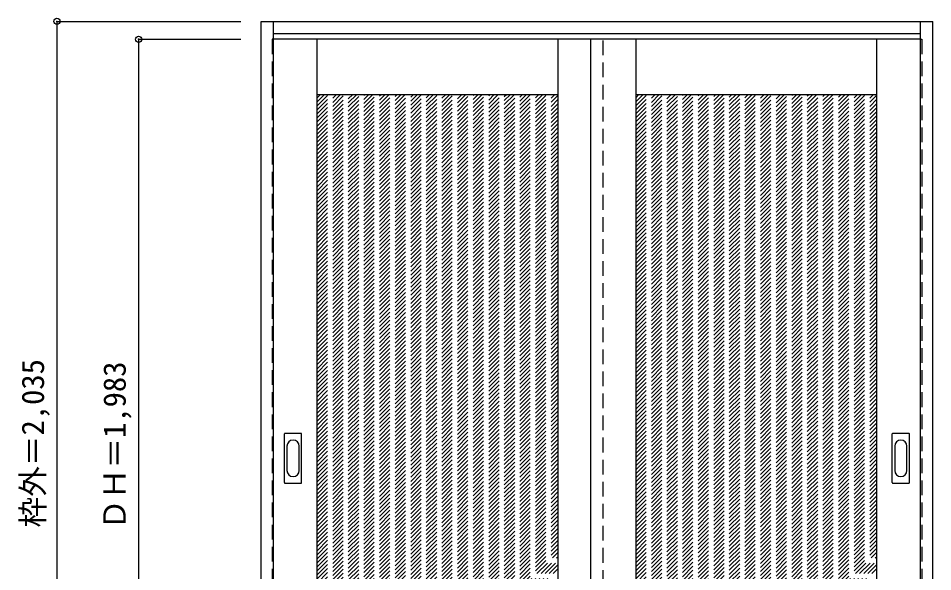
# Model space of a CAD drawing. Units: millimetres, scale not verified. Extents: x -1399 to 847, y -1616 to 1084.
# Drawn here: x -1399 to 840, y -271 to 1084 of the extents above; entities that cross this region are included whole.
import ezdxf
from ezdxf.enums import TextEntityAlignment as Align

# ---------------------------------------------------------------- set-up
doc = ezdxf.new("R2010")
doc.units = ezdxf.units.MM
doc.header["$LTSCALE"] = 30
doc.header["$PDMODE"] = 32
doc.header["$PDSIZE"] = 15
doc.linetypes.add('DASHED1', pattern=[1.8, 1.2, -0.6])
doc.layers.add('0-0', color=4, linetype='DASHED1')
doc.layers.add('0-1_寸法', color=7, linetype='Continuous')
doc.styles.add('ＭＳ ゴシック', font='')
doc.styles.get('ＭＳ ゴシック').set_extended_font_data('MS Gothic')

msp = doc.modelspace()

# ---------------------------------------------------------------- linework, layer by layer
at = {"layer": '0-0', "color": 3, "linetype": 'Continuous'}
for p, q in [((-804.17, -958.96), (-804.17, 1076.54)), ((-804.17, 1076.54), (839.83, 1076.54)), ((-774.17, -958.96), (-774.17, 1076.54)), ((809.83, -949.92), (809.83, 1076.54)), ((839.83, -958.96), (839.83, 1076.54)), ((-774.17, 1046.54), (809.83, 1046.54)), ((809.83, 1032.54), (-774.17, 1032.54)), ((-667.17, -950.46), (-667.17, 1032.54)), ((-77.17, -950.46), (-77.17, 1032.54)), ((2.83, -950.46), (2.83, 1032.54)), ((112.83, 1032.54), (112.83, -950.46)), ((702.83, -950.46), (702.83, 1032.54)), ((-667.17, 897.54), (-77.17, 897.54)), ((112.83, 897.54), (702.83, 897.54)), ((-706.67, 68.04), (-745.67, 68.04)), ((781.33, 68.04), (742.33, 68.04)), ((-747.17, -52.46), (-747.17, 66.54)), ((-705.17, -52.46), (-705.17, 66.54)), ((740.83, -52.46), (740.83, 66.54)), ((782.83, -52.46), (782.83, 66.54)), ((-745.67, -53.96), (-706.67, -53.96)), ((742.33, -53.96), (781.33, -53.96))]:
    msp.add_line(p, q, dxfattribs=at)
at = {"layer": '0-0'}
for p, q in [((-777.17, 1032.54), (-777.17, -950.46)), ((-774.17, 1032.54), (-777.17, 1032.54)), ((32.83, -950.46), (32.83, 1032.54)), ((809.83, 1032.54), (812.83, 1032.54)), ((-667.17, 889.64), (-659.26, 897.54)), ((-667.17, 315.47), (-85.09, 897.54)), ((-667.17, 325.37), (-94.99, 897.54)), ((-667.17, 335.27), (-104.89, 897.54)), ((-667.17, 345.17), (-114.79, 897.54)), ((-667.17, 355.07), (-124.69, 897.54)), ((-667.17, 364.97), (-134.59, 897.54)), ((-667.17, 374.87), (-144.49, 897.54)), ((-667.17, 384.77), (-154.39, 897.54)), ((-667.17, 394.66), (-164.29, 897.54)), ((-667.17, 404.56), (-174.19, 897.54)), ((-667.17, 414.46), (-184.09, 897.54)), ((-667.17, 424.36), (-193.99, 897.54)), ((-667.17, 434.26), (-203.89, 897.54)), ((-667.17, 444.16), (-213.79, 897.54)), ((-667.17, 454.06), (-223.69, 897.54)), ((-667.17, 463.96), (-233.59, 897.54)), ((-667.17, 473.86), (-243.48, 897.54)), ((-667.17, 483.76), (-253.38, 897.54)), ((-667.17, 493.66), (-263.28, 897.54)), ((-667.17, 503.56), (-273.18, 897.54)), ((-667.17, 513.46), (-283.08, 897.54)), ((-667.17, 523.36), (-292.98, 897.54)), ((-667.17, 533.26), (-302.88, 897.54)), ((-667.17, 543.16), (-312.78, 897.54)), ((-667.17, 553.06), (-322.68, 897.54)), ((-667.17, 562.96), (-332.58, 897.54)), ((-667.17, 572.86), (-342.48, 897.54)), ((-667.17, 582.75), (-352.38, 897.54)), ((-667.17, 592.65), (-362.28, 897.54)), ((-667.17, 602.55), (-372.18, 897.54)), ((-667.17, 612.45), (-382.08, 897.54)), ((-667.17, 622.35), (-391.98, 897.54)), ((-667.17, 632.25), (-401.88, 897.54)), ((-667.17, 642.15), (-411.78, 897.54)), ((-667.17, 652.05), (-421.68, 897.54)), ((-667.17, 661.95), (-431.58, 897.54)), ((-667.17, 671.85), (-441.47, 897.54)), ((-667.17, 681.75), (-451.37, 897.54)), ((-667.17, 691.65), (-461.27, 897.54)), ((-667.17, 701.55), (-471.17, 897.54)), ((-667.17, 711.45), (-481.07, 897.54)), ((-667.17, 721.35), (-490.97, 897.54)), ((-667.17, 731.25), (-500.87, 897.54)), ((-667.17, 741.15), (-510.77, 897.54)), ((-667.17, 751.05), (-520.67, 897.54)), ((-667.17, 760.95), (-530.57, 897.54)), ((-667.17, 770.85), (-540.47, 897.54)), ((-667.17, 780.74), (-550.37, 897.54)), ((-667.17, 790.64), (-560.27, 897.54)), ((-667.17, 800.54), (-570.17, 897.54)), ((-667.17, 810.44), (-580.07, 897.54)), ((-667.17, 820.34), (-589.97, 897.54)), ((-667.17, 830.24), (-599.87, 897.54)), ((-667.17, 840.14), (-609.77, 897.54)), ((-667.17, 850.04), (-619.67, 897.54)), ((-667.17, 859.94), (-629.56, 897.54)), ((-667.17, 869.84), (-639.46, 897.54)), ((-667.17, 879.74), (-649.36, 897.54)), ((-667.17, 305.57), (-77.17, 895.57)), ((112.83, 889.64), (120.74, 897.54)), ((112.83, 315.47), (694.91, 897.54)), ((112.83, 325.37), (685.01, 897.54)), ((112.83, 335.27), (675.11, 897.54)), ((112.83, 345.17), (665.21, 897.54)), ((112.83, 355.07), (655.31, 897.54)), ((112.83, 364.97), (645.41, 897.54)), ((112.83, 374.87), (635.51, 897.54)), ((112.83, 384.77), (625.61, 897.54)), ((112.83, 394.66), (615.71, 897.54)), ((112.83, 404.56), (605.81, 897.54)), ((112.83, 414.46), (595.91, 897.54)), ((112.83, 424.36), (586.01, 897.54)), ((112.83, 434.26), (576.11, 897.54)), ((112.83, 444.16), (566.21, 897.54)), ((112.83, 454.06), (556.31, 897.54)), ((112.83, 463.96), (546.41, 897.54)), ((112.83, 473.86), (536.52, 897.54)), ((112.83, 483.76), (526.62, 897.54)), ((112.83, 493.66), (516.72, 897.54)), ((112.83, 503.56), (506.82, 897.54)), ((112.83, 513.46), (496.92, 897.54)), ((112.83, 523.36), (487.02, 897.54)), ((112.83, 533.26), (477.12, 897.54)), ((112.83, 543.16), (467.22, 897.54)), ((112.83, 553.06), (457.32, 897.54)), ((112.83, 562.96), (447.42, 897.54)), ((112.83, 572.86), (437.52, 897.54)), ((112.83, 582.75), (427.62, 897.54)), ((112.83, 592.65), (417.72, 897.54)), ((112.83, 602.55), (407.82, 897.54)), ((112.83, 612.45), (397.92, 897.54)), ((112.83, 622.35), (388.02, 897.54)), ((112.83, 632.25), (378.12, 897.54)), ((112.83, 642.15), (368.22, 897.54)), ((112.83, 652.05), (358.32, 897.54)), ((112.83, 661.95), (348.42, 897.54)), ((112.83, 671.85), (338.53, 897.54)), ((112.83, 681.75), (328.63, 897.54)), ((112.83, 691.65), (318.73, 897.54)), ((112.83, 701.55), (308.83, 897.54)), ((112.83, 711.45), (298.93, 897.54)), ((112.83, 721.35), (289.03, 897.54)), ((112.83, 731.25), (279.13, 897.54)), ((112.83, 741.15), (269.23, 897.54)), ((112.83, 751.05), (259.33, 897.54)), ((112.83, 760.95), (249.43, 897.54)), ((112.83, 770.85), (239.53, 897.54)), ((112.83, 780.74), (229.63, 897.54)), ((112.83, 790.64), (219.73, 897.54)), ((112.83, 800.54), (209.83, 897.54)), ((112.83, 810.44), (199.93, 897.54)), ((112.83, 820.34), (190.03, 897.54)), ((112.83, 830.24), (180.13, 897.54)), ((112.83, 840.14), (170.23, 897.54)), ((112.83, 850.04), (160.33, 897.54)), ((112.83, 859.94), (150.44, 897.54)), ((112.83, 869.84), (140.54, 897.54)), ((112.83, 879.74), (130.64, 897.54)), ((112.83, 305.57), (702.83, 895.57)), ((-667.17, 295.67), (-77.17, 885.67)), ((-667.17, 285.77), (-77.17, 875.77)), ((112.83, 295.67), (702.83, 885.67)), ((112.83, 285.77), (702.83, 875.77)), ((-667.17, 275.87), (-77.17, 865.87)), ((-667.17, 265.97), (-77.17, 855.97)), ((112.83, 275.87), (702.83, 865.87)), ((112.83, 265.97), (702.83, 855.97)), ((-667.17, 256.07), (-77.17, 846.07)), ((-667.17, 246.17), (-77.17, 836.17)), ((112.83, 256.07), (702.83, 846.07)), ((112.83, 246.17), (702.83, 836.17)), ((-667.17, 236.27), (-77.17, 826.27)), ((-667.17, 226.37), (-77.17, 816.37)), ((-667.17, 216.47), (-77.17, 806.47)), ((112.83, 236.27), (702.83, 826.27)), ((112.83, 226.37), (702.83, 816.37)), ((112.83, 216.47), (702.83, 806.47)), ((-667.17, 206.57), (-77.17, 796.57)), ((-667.17, 196.67), (-77.17, 786.67)), ((112.83, 206.57), (702.83, 796.57)), ((112.83, 196.67), (702.83, 786.67)), ((-667.17, 186.78), (-77.17, 776.78)), ((-667.17, 176.88), (-77.17, 766.88)), ((112.83, 186.78), (702.83, 776.78)), ((112.83, 176.88), (702.83, 766.88)), ((-667.17, 166.98), (-77.17, 756.98)), ((-667.17, 157.08), (-77.17, 747.08)), ((112.83, 166.98), (702.83, 756.98)), ((112.83, 157.08), (702.83, 747.08)), ((-667.17, 147.18), (-77.17, 737.18)), ((-667.17, 137.28), (-77.17, 727.28)), ((-667.17, 127.38), (-77.17, 717.38)), ((112.83, 147.18), (702.83, 737.18)), ((112.83, 137.28), (702.83, 727.28)), ((112.83, 127.38), (702.83, 717.38)), ((-667.17, 117.48), (-77.17, 707.48)), ((-667.17, 107.58), (-77.17, 697.58)), ((112.83, 117.48), (702.83, 707.48)), ((112.83, 107.58), (702.83, 697.58)), ((-667.17, 97.68), (-77.17, 687.68)), ((-667.17, 87.78), (-77.17, 677.78)), ((112.83, 97.68), (702.83, 687.68)), ((112.83, 87.78), (702.83, 677.78)), ((-667.17, 77.88), (-77.17, 667.88)), ((-667.17, 67.98), (-77.17, 657.98)), ((112.83, 77.88), (702.83, 667.88)), ((112.83, 67.98), (702.83, 657.98)), ((-667.17, 58.08), (-77.17, 648.08)), ((-667.17, 48.18), (-77.17, 638.18)), ((-667.17, 38.28), (-77.17, 628.28)), ((112.83, 58.08), (702.83, 648.08)), ((112.83, 48.18), (702.83, 638.18)), ((112.83, 38.28), (702.83, 628.28)), ((-667.17, 28.38), (-77.17, 618.38)), ((-667.17, 18.48), (-77.17, 608.48)), ((112.83, 28.38), (702.83, 618.38)), ((112.83, 18.48), (702.83, 608.48)), ((-667.17, 8.58), (-77.17, 598.58)), ((-667.17, -1.32), (-77.17, 588.68)), ((112.83, 8.58), (702.83, 598.58)), ((112.83, -1.32), (702.83, 588.68)), ((-667.17, -11.21), (-77.17, 578.79)), ((-667.17, -21.11), (-77.17, 568.89)), ((112.83, -11.21), (702.83, 578.79)), ((112.83, -21.11), (702.83, 568.89)), ((-667.17, -31.01), (-77.17, 558.99)), ((-667.17, -40.91), (-77.17, 549.09)), ((-667.17, -50.81), (-77.17, 539.19)), ((112.83, -31.01), (702.83, 558.99)), ((112.83, -40.91), (702.83, 549.09)), ((112.83, -50.81), (702.83, 539.19)), ((-667.17, -60.71), (-77.17, 529.29)), ((-667.17, -70.61), (-77.17, 519.39)), ((112.83, -60.71), (702.83, 529.29)), ((112.83, -70.61), (702.83, 519.39)), ((-667.17, -80.51), (-77.17, 509.49)), ((-667.17, -90.41), (-77.17, 499.59)), ((112.83, -80.51), (702.83, 509.49)), ((112.83, -90.41), (702.83, 499.59)), ((-667.17, -100.31), (-77.17, 489.69)), ((-667.17, -110.21), (-77.17, 479.79)), ((112.83, -100.31), (702.83, 489.69)), ((112.83, -110.21), (702.83, 479.79)), ((-667.17, -120.11), (-77.17, 469.89)), ((-667.17, -130.01), (-77.17, 459.99)), ((-667.17, -139.91), (-77.17, 450.09)), ((112.83, -120.11), (702.83, 469.89)), ((112.83, -130.01), (702.83, 459.99)), ((112.83, -139.91), (702.83, 450.09)), ((-667.17, -149.81), (-77.17, 440.19)), ((-667.17, -159.71), (-77.17, 430.29)), ((112.83, -149.81), (702.83, 440.19)), ((112.83, -159.71), (702.83, 430.29)), ((-667.17, -169.61), (-77.17, 420.39)), ((-667.17, -179.51), (-77.17, 410.49)), ((112.83, -169.61), (702.83, 420.39)), ((112.83, -179.51), (702.83, 410.49)), ((-667.17, -189.41), (-77.17, 400.59)), ((-667.17, -199.31), (-77.17, 390.69)), ((-667.17, -209.2), (-77.17, 380.8)), ((112.83, -189.41), (702.83, 400.59)), ((112.83, -199.31), (702.83, 390.69)), ((112.83, -209.2), (702.83, 380.8)), ((-667.17, -219.1), (-77.17, 370.9)), ((-667.17, -229), (-77.17, 361)), ((112.83, -219.1), (702.83, 370.9)), ((112.83, -229), (702.83, 361)), ((-667.17, -238.9), (-77.17, 351.1)), ((-667.17, -248.8), (-77.17, 341.2)), ((112.83, -238.9), (702.83, 351.1)), ((112.83, -248.8), (702.83, 341.2)), ((-667.17, -258.7), (-77.17, 331.3)), ((-667.17, -268.6), (-77.17, 321.4)), ((112.83, -258.7), (702.83, 331.3)), ((112.83, -268.6), (702.83, 321.4)), ((-667.17, -278.5), (-77.17, 311.5)), ((-667.17, -288.4), (-77.17, 301.6)), ((-667.17, -298.3), (-77.17, 291.7)), ((112.83, -278.5), (702.83, 311.5)), ((112.83, -288.4), (702.83, 301.6)), ((112.83, -298.3), (702.83, 291.7)), ((-667.17, -308.2), (-77.17, 281.8)), ((-667.17, -318.1), (-77.17, 271.9)), ((112.83, -308.2), (702.83, 281.8)), ((112.83, -318.1), (702.83, 271.9)), ((-667.17, -328), (-77.17, 262)), ((-667.17, -337.9), (-77.17, 252.1)), ((112.83, -328), (702.83, 262)), ((112.83, -337.9), (702.83, 252.1)), ((-667.17, -347.8), (-77.17, 242.2)), ((-667.17, -357.7), (-77.17, 232.3)), ((112.83, -347.8), (702.83, 242.2)), ((112.83, -357.7), (702.83, 232.3)), ((-667.17, -367.6), (-77.17, 222.4)), ((-667.17, -377.5), (-77.17, 212.5)), ((-667.17, -387.4), (-77.17, 202.6)), ((112.83, -367.6), (702.83, 222.4)), ((112.83, -377.5), (702.83, 212.5)), ((112.83, -387.4), (702.83, 202.6)), ((-667.17, -397.3), (-77.17, 192.7)), ((-667.17, -407.19), (-77.17, 182.81)), ((112.83, -397.3), (702.83, 192.7)), ((112.83, -407.19), (702.83, 182.81)), ((-667.17, -417.09), (-77.17, 172.91)), ((-667.17, -426.99), (-77.17, 163.01)), ((112.83, -417.09), (702.83, 172.91)), ((112.83, -426.99), (702.83, 163.01)), ((-667.17, -436.89), (-77.17, 153.11)), ((-667.17, -446.79), (-77.17, 143.21)), ((112.83, -436.89), (702.83, 153.11)), ((112.83, -446.79), (702.83, 143.21)), ((-667.17, -456.69), (-77.17, 133.31)), ((-667.17, -466.59), (-77.17, 123.41)), ((-667.17, -476.49), (-77.17, 113.51)), ((112.83, -456.69), (702.83, 133.31)), ((112.83, -466.59), (702.83, 123.41)), ((112.83, -476.49), (702.83, 113.51)), ((-667.17, -486.39), (-77.17, 103.61)), ((-667.17, -496.29), (-77.17, 93.71)), ((112.83, -486.39), (702.83, 103.61)), ((112.83, -496.29), (702.83, 93.71)), ((-667.17, -506.19), (-77.17, 83.81)), ((-667.17, -516.09), (-77.17, 73.91)), ((112.83, -506.19), (702.83, 83.81)), ((112.83, -516.09), (702.83, 73.91)), ((-667.17, -525.99), (-77.17, 64.01)), ((-667.17, -535.89), (-77.17, 54.11)), ((112.83, -525.99), (702.83, 64.01)), ((112.83, -535.89), (702.83, 54.11)), ((-667.17, -545.79), (-77.17, 44.21)), ((-667.17, -555.69), (-77.17, 34.31)), ((-667.17, -565.59), (-77.17, 24.41)), ((112.83, -545.79), (702.83, 44.21)), ((112.83, -555.69), (702.83, 34.31)), ((112.83, -565.59), (702.83, 24.41)), ((-667.17, -575.49), (-77.17, 14.51)), ((-667.17, -585.39), (-77.17, 4.61)), ((112.83, -575.49), (702.83, 14.51)), ((112.83, -585.39), (702.83, 4.61)), ((-667.17, -595.28), (-77.17, -5.28)), ((-667.17, -605.18), (-77.17, -15.18)), ((112.83, -595.28), (702.83, -5.28)), ((112.83, -605.18), (702.83, -15.18)), ((-667.17, -615.08), (-77.17, -25.08)), ((-667.17, -624.98), (-77.17, -34.98)), ((112.83, -615.08), (702.83, -25.08)), ((112.83, -624.98), (702.83, -34.98)), ((-667.17, -634.88), (-77.17, -44.88)), ((-667.17, -644.78), (-77.17, -54.78)), ((-667.17, -654.68), (-77.17, -64.68)), ((112.83, -634.88), (702.83, -44.88)), ((112.83, -644.78), (702.83, -54.78)), ((112.83, -654.68), (702.83, -64.68)), ((-667.17, -664.58), (-77.17, -74.58)), ((-667.17, -674.48), (-77.17, -84.48)), ((112.83, -664.58), (702.83, -74.58)), ((112.83, -674.48), (702.83, -84.48)), ((-667.17, -684.38), (-77.17, -94.38)), ((-667.17, -694.28), (-77.17, -104.28)), ((112.83, -684.38), (702.83, -94.38)), ((112.83, -694.28), (702.83, -104.28)), ((-667.17, -704.18), (-77.17, -114.18)), ((-667.17, -714.08), (-77.17, -124.08)), ((-667.17, -723.98), (-77.17, -133.98)), ((112.83, -704.18), (702.83, -114.18)), ((112.83, -714.08), (702.83, -124.08)), ((112.83, -723.98), (702.83, -133.98)), ((-667.17, -733.88), (-77.17, -143.88)), ((-667.17, -743.78), (-77.17, -153.78)), ((112.83, -733.88), (702.83, -143.88)), ((112.83, -743.78), (702.83, -153.78)), ((-667.17, -753.68), (-77.17, -163.68)), ((-667.17, -763.58), (-77.17, -173.58)), ((112.83, -753.68), (702.83, -163.68)), ((112.83, -763.58), (702.83, -173.58)), ((-667.17, -773.48), (-77.17, -183.48)), ((-667.17, -783.38), (-77.17, -193.38)), ((112.83, -773.48), (702.83, -183.48)), ((112.83, -783.38), (702.83, -193.38)), ((-667.17, -793.27), (-77.17, -203.27)), ((-667.17, -803.17), (-77.17, -213.17)), ((-663.55, -809.46), (-77.17, -223.07)), ((112.83, -793.27), (702.83, -203.27)), ((112.83, -803.17), (702.83, -213.17)), ((116.45, -809.46), (702.83, -223.07)), ((-653.65, -809.46), (-77.17, -232.97)), ((-643.75, -809.46), (-77.17, -242.87)), ((126.35, -809.46), (702.83, -232.97)), ((136.25, -809.46), (702.83, -242.87)), ((-633.85, -809.46), (-77.17, -252.77)), ((-623.95, -809.46), (-77.17, -262.67)), ((146.15, -809.46), (702.83, -252.77)), ((156.05, -809.46), (702.83, -262.67))]:
    msp.add_line(p, q, dxfattribs=at)
at = {"layer": '0-0', "color": 7, "linetype": 'Continuous'}
for p, q in [((-741.17, 36.64), (-741.17, -22.56)), ((-711.17, -22.56), (-711.17, 36.64)), ((746.83, 36.64), (746.83, -22.56)), ((776.83, -22.56), (776.83, 36.64))]:
    msp.add_line(p, q, dxfattribs=at)
at = {"layer": '0-0'}
msp.add_lwpolyline([(812.83, 1032.54), (812.83, -950.46), (809.83, -950.46)], dxfattribs=at)
at = {"layer": '0-0', "color": 3, "linetype": 'Continuous'}
for centre, start, end in [((-745.67, 66.54), 90, 180), ((-706.67, 66.54), 0, 90), ((742.33, 66.54), 90, 180), ((781.33, 66.54), 0, 90), ((-745.67, -52.46), 180, 270), ((-706.67, -52.46), 270, 0), ((742.33, -52.46), 180, 270), ((781.33, -52.46), 270, 0)]:
    msp.add_arc(centre, 1.5, start, end, dxfattribs=at)
at = {"layer": '0-0', "color": 7, "linetype": 'Continuous'}
for centre, start, end in [((-726.17, 36.64), 0, 180), ((761.83, 36.64), 0, 180), ((-726.17, -22.56), 180, 0), ((761.83, -22.56), 180, 0)]:
    msp.add_arc(centre, 15, start, end, dxfattribs=at)
at = {"layer": '0-1_寸法', "color": 4}
for p, q in [((-1304.17, 1076.54), (-1304.17, -958.96)), ((-1304.17, 1076.54), (-854.17, 1076.54)), ((-1104.17, 1032.54), (-854.17, 1032.54)), ((-1104.17, 1032.54), (-1104.17, -950.46))]:
    msp.add_line(p, q, dxfattribs=at)
at = {"layer": '0-1_寸法'}
for p in [(-1304.17, 1076.54), (-1104.17, 1032.54)]:
    msp.add_point(p, dxfattribs=at)

# ---------------------------------------------------------------- texts
at = {"layer": '0-1_寸法', "style": 'ＭＳ ゴシック'}
for s, p in [('枠外＝2,035', (-1319.17, -162.21)), ('ＤＨ＝1,983', (-1119.17, -168.21))]:
    msp.add_text(s, height=54.99, rotation=90, dxfattribs=at).set_placement(p, align=Align.BOTTOM_LEFT)

doc.saveas('drawing.dxf')
